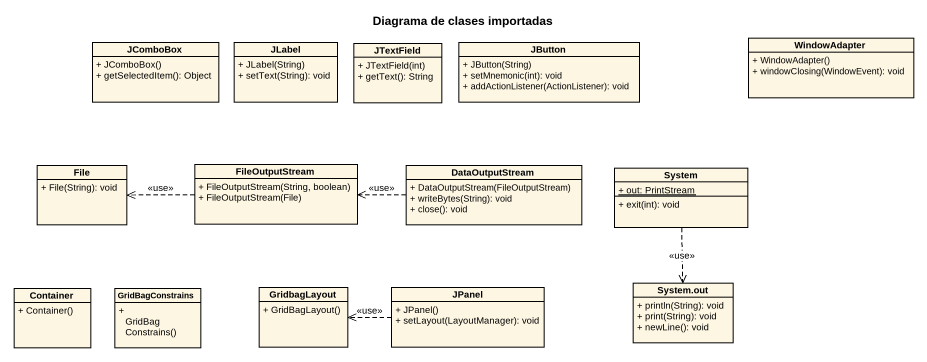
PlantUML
@startuml
title Diagrama de clases importadas
hide circle
hide empty members
skinparam classAttributeIconSize 0
class WindowAdapter {
  + WindowAdapter()
  + windowClosing(WindowEvent): void
}
class JComboBox {
  + JComboBox()
  + getSelectedItem(): Object
}
class JLabel {
  + JLabel(String)
  + setText(String): void
}
class JTextField {
  + JTextField(int)
  + getText(): String
}
class JButton {
  + JButton(String)
  + setMnemonic(int): void
  + addActionListener(ActionListener): void
}
class "File" as File_ {
  + File(String): void
}
class FileOutputStream {
  + FileOutputStream(String, boolean)
  + FileOutputStream(File)
}
class DataOutputStream {
  + DataOutputStream(FileOutputStream)
  + writeBytes(String): void
  + close(): void
}
class System {
  {static} + out: PrintStream
  + exit(int): void
}
class Container {
  + Container()
}
class GridBagConstrains {
  + GridBagConstrains()
}
class GridbagLayout {
  + GridBagLayout()
}
class JPanel {
  + JPanel()
  + setLayout(LayoutManager): void
}
class "System.out" as System_out {
  + println(String): void
  + print(String): void
  + newLine(): void
}
FileOutputStream .left.> File_ : <<use>>
DataOutputStream .left.> FileOutputStream : <<use>>
System ..> System_out : <<use>>
JPanel .left.> GridbagLayout : <<use>>
@enduml
